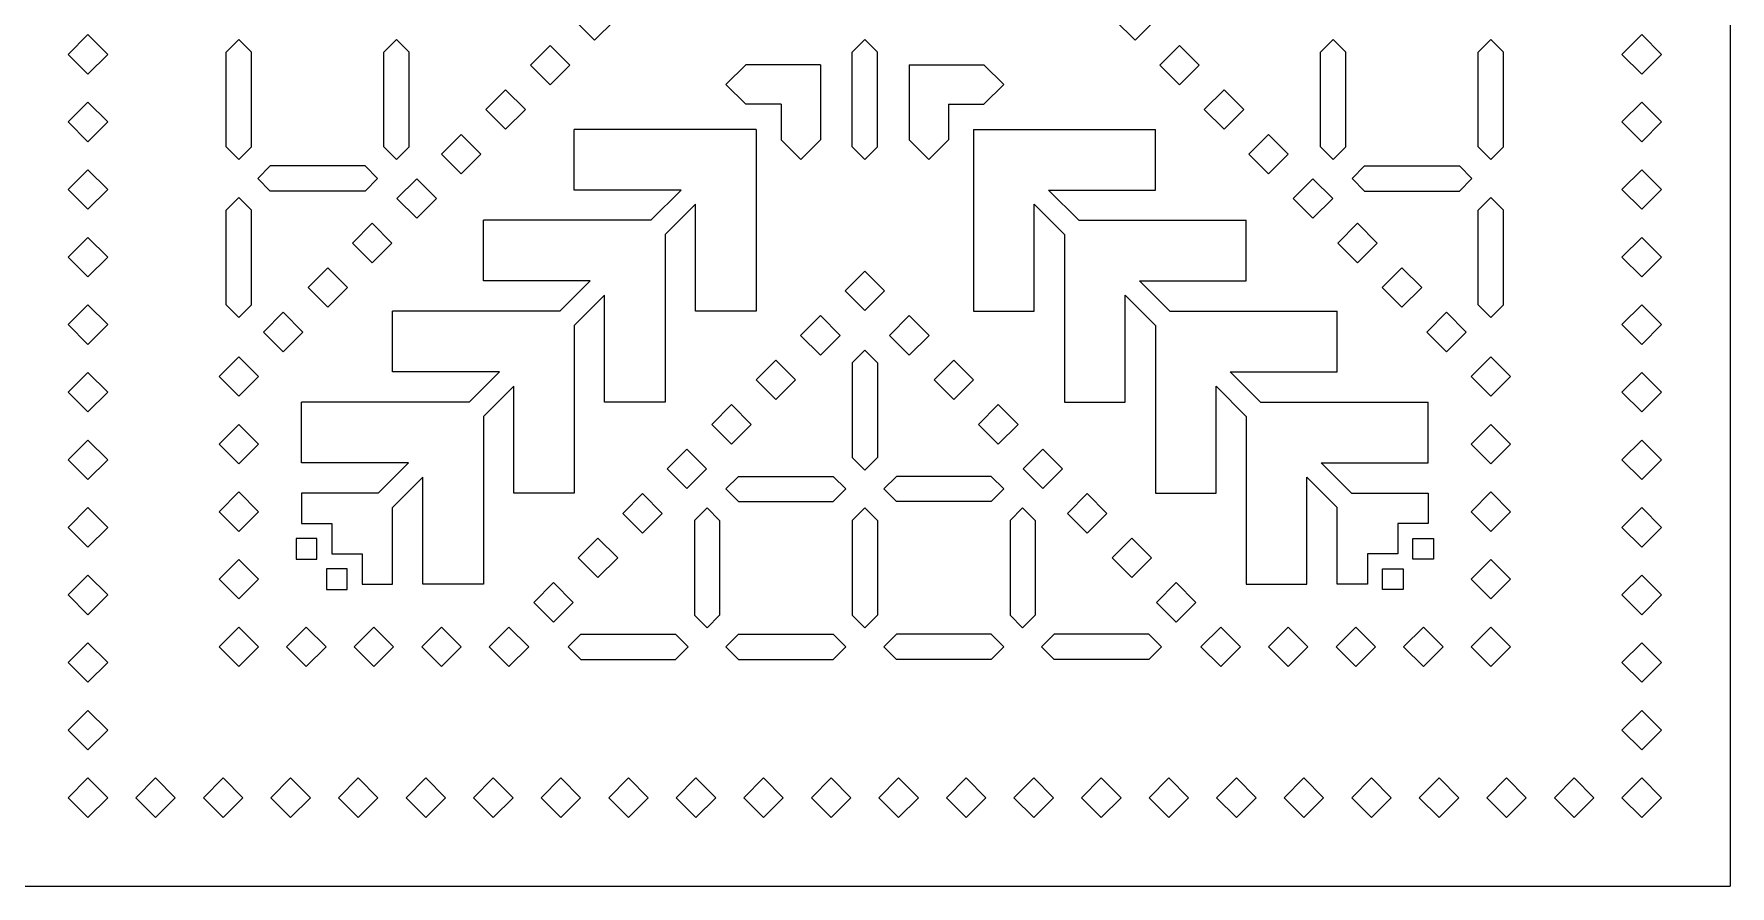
# Model space of a CAD drawing. Extents: x 48 to 477, y 349 to 486.
# Drawn here: x 188.2 to 322.5, y 349.1 to 416.6 of the extents above; entities that cross this region are included whole.
import ezdxf

# ---------------------------------------------------------------- set-up
doc = ezdxf.new("R2010")
doc.units = 0
doc.layers.get('0').update_dxf_attribs({"linetype": 'CONTINUOUS'})

msp = doc.modelspace()

# ---------------------------------------------------------------- linework, layer by layer
for p, q in [((322.516375, 486.161898), (322.516375, 349.088898)), ((192.443375, 416.512398), (190.880875, 414.949898)), ((194.005875, 414.949898), (192.443375, 416.512398)), ((232.575832, 416.062898), (231.013332, 417.625398)), ((234.138332, 417.625398), (232.575832, 416.062898)), ((273.821417, 417.625398), (275.383917, 416.062898)), ((275.383917, 416.062898), (276.946417, 417.625398)), ((315.516375, 416.512398), (313.953875, 414.949898)), ((317.078875, 414.949898), (315.516375, 416.512398)), ((203.388332, 415.125398), (204.388332, 416.125398)), ((204.388332, 416.125398), (205.388332, 415.125398)), ((215.888332, 415.125398), (216.888332, 416.125398)), ((216.888332, 416.125398), (217.888332, 415.125398)), ((229.052395, 415.66446), (227.489895, 414.10196)), ((230.614895, 414.10196), (229.052395, 415.66446)), ((252.979875, 415.125398), (253.979875, 416.125398)), ((253.979875, 416.125398), (254.979875, 415.125398)), ((277.344854, 414.10196), (278.907354, 415.66446)), ((278.907354, 415.66446), (280.469854, 414.10196)), ((291.071417, 416.125398), (290.071417, 415.125398)), ((292.071417, 415.125398), (291.071417, 416.125398)), ((303.571417, 416.125398), (302.571417, 415.125398)), ((304.571417, 415.125398), (303.571417, 416.125398)), ((190.880875, 414.949898), (192.443375, 413.387398)), ((192.443375, 413.387398), (194.005875, 414.949898)), ((203.388332, 407.625398), (203.388332, 415.125398)), ((205.388332, 407.625398), (205.388332, 415.125398)), ((215.888332, 407.625398), (215.888332, 415.125398)), ((217.888332, 407.625398), (217.888332, 415.125398)), ((227.489895, 414.10196), (229.052395, 412.53946)), ((229.052395, 412.53946), (230.614895, 414.10196)), ((244.542375, 414.125398), (242.979875, 412.562898)), ((250.479875, 414.125398), (244.542375, 414.125398)), ((250.479875, 414.125398), (250.479875, 408.187898)), ((252.979875, 407.625398), (252.979875, 415.125398)), ((254.979875, 407.625398), (254.979875, 415.125398)), ((257.479875, 414.125398), (263.417375, 414.125398)), ((257.479875, 414.125398), (257.479875, 408.187898)), ((263.417375, 414.125398), (264.979875, 412.562898)), ((278.907354, 412.53946), (277.344854, 414.10196)), ((280.469854, 414.10196), (278.907354, 412.53946)), ((290.071417, 407.625398), (290.071417, 415.125398)), ((292.071417, 407.625398), (292.071417, 415.125398)), ((302.571417, 407.625398), (302.571417, 415.125398)), ((304.571417, 407.625398), (304.571417, 415.125398)), ((313.953875, 414.949898), (315.516375, 413.387398)), ((315.516375, 413.387398), (317.078875, 414.949898)), ((242.979875, 412.562898), (244.542375, 411.000398)), ((264.979875, 412.562898), (263.417375, 411.000398)), ((192.443375, 411.161398), (190.880875, 409.598898)), ((194.005875, 409.598898), (192.443375, 411.161398)), ((225.528957, 412.141023), (223.966457, 410.578523)), ((227.091457, 410.578523), (225.528957, 412.141023)), ((280.868292, 410.578523), (282.430792, 412.141023)), ((282.430792, 412.141023), (283.993292, 410.578523)), ((315.516375, 411.161398), (313.953875, 409.598898)), ((317.078875, 409.598898), (315.516375, 411.161398)), ((223.966457, 410.578523), (225.528957, 409.016023)), ((225.528957, 409.016023), (227.091457, 410.578523)), ((247.354875, 411.000398), (244.542375, 411.000398)), ((247.354875, 411.000398), (247.354875, 408.187898)), ((260.604875, 411.000398), (260.604875, 408.187898)), ((260.604875, 411.000398), (263.417375, 411.000398)), ((282.430792, 409.016023), (280.868292, 410.578523)), ((283.993292, 410.578523), (282.430792, 409.016023)), ((190.880875, 409.598898), (192.443375, 408.036398)), ((192.443375, 408.036398), (194.005875, 409.598898)), ((222.00552, 408.617585), (220.44302, 407.055085)), ((223.56802, 407.055085), (222.00552, 408.617585)), ((230.963681, 404.209204), (230.963681, 409.009204)), ((245.363681, 409.009204), (230.963681, 409.009204)), ((245.363681, 409.009204), (245.363681, 394.609204)), ((262.596068, 409.009204), (262.596068, 394.609204)), ((262.596068, 409.009204), (276.996068, 409.009204)), ((276.996068, 404.209204), (276.996068, 409.009204)), ((284.391729, 407.055085), (285.954229, 408.617585)), ((285.954229, 408.617585), (287.516729, 407.055085)), ((313.953875, 409.598898), (315.516375, 408.036398)), ((315.516375, 408.036398), (317.078875, 409.598898)), ((204.388332, 406.625398), (203.388332, 407.625398)), ((205.388332, 407.625398), (204.388332, 406.625398)), ((216.888332, 406.625398), (215.888332, 407.625398)), ((217.888332, 407.625398), (216.888332, 406.625398)), ((248.917375, 406.625398), (247.354875, 408.187898)), ((250.479875, 408.187898), (248.917375, 406.625398)), ((252.979875, 407.625398), (253.979875, 406.625398)), ((253.979875, 406.625398), (254.979875, 407.625398)), ((257.479875, 408.187898), (259.042375, 406.625398)), ((259.042375, 406.625398), (260.604875, 408.187898)), ((290.071417, 407.625398), (291.071417, 406.625398)), ((291.071417, 406.625398), (292.071417, 407.625398)), ((302.571417, 407.625398), (303.571417, 406.625398)), ((303.571417, 406.625398), (304.571417, 407.625398)), ((192.443375, 405.810398), (190.880875, 404.247898)), ((194.005875, 404.247898), (192.443375, 405.810398)), ((205.888332, 405.125398), (206.888332, 406.125398)), ((214.388332, 406.125398), (206.888332, 406.125398)), ((215.388332, 405.125398), (214.388332, 406.125398)), ((220.44302, 407.055085), (222.00552, 405.492585)), ((222.00552, 405.492585), (223.56802, 407.055085)), ((285.954229, 405.492585), (284.391729, 407.055085)), ((287.516729, 407.055085), (285.954229, 405.492585)), ((292.571417, 405.125398), (293.571417, 406.125398)), ((293.571417, 406.125398), (301.071417, 406.125398)), ((302.071417, 405.125398), (301.071417, 406.125398)), ((315.516375, 405.810398), (313.953875, 404.247898)), ((317.078875, 404.247898), (315.516375, 405.810398)), ((206.888332, 404.125398), (205.888332, 405.125398)), ((214.388332, 404.125398), (215.388332, 405.125398)), ((218.482082, 405.094148), (216.919582, 403.531648)), ((220.044582, 403.531648), (218.482082, 405.094148)), ((287.915167, 403.531648), (289.477667, 405.094148)), ((289.477667, 405.094148), (291.040167, 403.531648)), ((293.571417, 404.125398), (292.571417, 405.125398)), ((301.071417, 404.125398), (302.071417, 405.125398)), ((190.880875, 404.247898), (192.443375, 402.685398)), ((192.443375, 402.685398), (194.005875, 404.247898)), ((203.388332, 402.625398), (204.388332, 403.625398)), ((204.388332, 403.625398), (205.388332, 402.625398)), ((214.388332, 404.125398), (206.888332, 404.125398)), ((216.919582, 403.531648), (218.482082, 401.969148)), ((218.482082, 401.969148), (220.044582, 403.531648)), ((239.43231, 404.209204), (230.963681, 404.209204)), ((237.03231, 401.809204), (239.43231, 404.209204)), ((238.163681, 400.677833), (240.563681, 403.077833)), ((240.563681, 394.609204), (240.563681, 403.077833)), ((269.796068, 400.677833), (267.396068, 403.077833)), ((267.396068, 394.609204), (267.396068, 403.077833)), ((270.927439, 401.809204), (268.527439, 404.209204)), ((268.527439, 404.209204), (276.996068, 404.209204)), ((289.477667, 401.969148), (287.915167, 403.531648)), ((291.040167, 403.531648), (289.477667, 401.969148)), ((293.571417, 404.125398), (301.071417, 404.125398)), ((303.571417, 403.625398), (302.571417, 402.625398)), ((304.571417, 402.625398), (303.571417, 403.625398)), ((313.953875, 404.247898), (315.516375, 402.685398)), ((315.516375, 402.685398), (317.078875, 404.247898)), ((203.388332, 395.125398), (203.388332, 402.625398)), ((205.388332, 395.125398), (205.388332, 402.625398)), ((237.03231, 401.809204), (223.763681, 401.809204)), ((223.763681, 397.009204), (223.763681, 401.809204)), ((270.927439, 401.809204), (284.196068, 401.809204)), ((284.196068, 397.009204), (284.196068, 401.809204)), ((302.571417, 395.125398), (302.571417, 402.625398)), ((304.571417, 395.125398), (304.571417, 402.625398)), ((192.443375, 400.459398), (190.880875, 398.896898)), ((194.005875, 398.896898), (192.443375, 400.459398)), ((214.958645, 401.57071), (213.396145, 400.00821)), ((216.521145, 400.00821), (214.958645, 401.57071)), ((238.163681, 400.677833), (238.163681, 387.409204)), ((269.796068, 400.677833), (269.796068, 387.409204)), ((291.438604, 400.00821), (293.001104, 401.57071)), ((293.001104, 401.57071), (294.563604, 400.00821)), ((315.516375, 400.459398), (313.953875, 398.896898)), ((317.078875, 398.896898), (315.516375, 400.459398)), ((213.396145, 400.00821), (214.958645, 398.44571)), ((214.958645, 398.44571), (216.521145, 400.00821)), ((293.001104, 398.44571), (291.438604, 400.00821)), ((294.563604, 400.00821), (293.001104, 398.44571)), ((190.880875, 398.896898), (192.443375, 397.334398)), ((192.443375, 397.334398), (194.005875, 398.896898)), ((211.435207, 398.047273), (209.872707, 396.484773)), ((212.997707, 396.484773), (211.435207, 398.047273)), ((253.979875, 397.783856), (252.417375, 396.221356)), ((255.542375, 396.221356), (253.979875, 397.783856)), ((294.962042, 396.484773), (296.524542, 398.047273)), ((296.524542, 398.047273), (298.087042, 396.484773)), ((313.953875, 398.896898), (315.516375, 397.334398)), ((315.516375, 397.334398), (317.078875, 398.896898)), ((209.872707, 396.484773), (211.435207, 394.922273)), ((211.435207, 394.922273), (212.997707, 396.484773)), ((232.23231, 397.009204), (223.763681, 397.009204)), ((229.83231, 394.609204), (232.23231, 397.009204)), ((275.727439, 397.009204), (284.196068, 397.009204)), ((278.127439, 394.609204), (275.727439, 397.009204)), ((296.524542, 394.922273), (294.962042, 396.484773)), ((298.087042, 396.484773), (296.524542, 394.922273)), ((192.443375, 395.108398), (190.880875, 393.545898)), ((194.005875, 393.545898), (192.443375, 395.108398)), ((204.388332, 394.125398), (203.388332, 395.125398)), ((205.388332, 395.125398), (204.388332, 394.125398)), ((230.963681, 393.477833), (233.363681, 395.877833)), ((233.363681, 387.409204), (233.363681, 395.877833)), ((252.417375, 396.221356), (253.979875, 394.658856)), ((253.979875, 394.658856), (255.542375, 396.221356)), ((274.596068, 387.409204), (274.596068, 395.877833)), ((276.996068, 393.477833), (274.596068, 395.877833)), ((302.571417, 395.125398), (303.571417, 394.125398)), ((303.571417, 394.125398), (304.571417, 395.125398)), ((315.516375, 395.108398), (313.953875, 393.545898)), ((317.078875, 393.545898), (315.516375, 395.108398)), ((207.91177, 394.523835), (206.34927, 392.961335)), ((209.47427, 392.961335), (207.91177, 394.523835)), ((229.83231, 394.609204), (216.563681, 394.609204)), ((216.563681, 389.809204), (216.563681, 394.609204)), ((245.363681, 394.609204), (240.563681, 394.609204)), ((248.893937, 392.697918), (250.456437, 394.260418)), ((250.456437, 394.260418), (252.018937, 392.697918)), ((257.503312, 394.260418), (255.940812, 392.697918)), ((259.065812, 392.697918), (257.503312, 394.260418)), ((262.596068, 394.609204), (267.396068, 394.609204)), ((278.127439, 394.609204), (291.396068, 394.609204)), ((291.396068, 389.809204), (291.396068, 394.609204)), ((298.485479, 392.961335), (300.047979, 394.523835)), ((300.047979, 394.523835), (301.610479, 392.961335)), ((190.880875, 393.545898), (192.443375, 391.983398)), ((192.443375, 391.983398), (194.005875, 393.545898)), ((206.34927, 392.961335), (207.91177, 391.398835)), ((207.91177, 391.398835), (209.47427, 392.961335)), ((230.963681, 393.477833), (230.963681, 380.209204)), ((250.456437, 391.135418), (248.893937, 392.697918)), ((252.018937, 392.697918), (250.456437, 391.135418)), ((255.940812, 392.697918), (257.503312, 391.135418)), ((257.503312, 391.135418), (259.065812, 392.697918)), ((276.996068, 393.477833), (276.996068, 380.209204)), ((300.047979, 391.398835), (298.485479, 392.961335)), ((301.610479, 392.961335), (300.047979, 391.398835)), ((313.953875, 393.545898), (315.516375, 391.983398)), ((315.516375, 391.983398), (317.078875, 393.545898)), ((204.388332, 391.000398), (202.825832, 389.437898)), ((205.950832, 389.437898), (204.388332, 391.000398)), ((253.979875, 391.533856), (252.979875, 390.533856)), ((254.979875, 390.533856), (253.979875, 391.533856)), ((302.008917, 389.437898), (303.571417, 391.000398)), ((303.571417, 391.000398), (305.133917, 389.437898)), ((192.443375, 389.757398), (190.880875, 388.194898)), ((194.005875, 388.194898), (192.443375, 389.757398)), ((225.03231, 389.809204), (216.563681, 389.809204)), ((222.63231, 387.409204), (225.03231, 389.809204)), ((245.3705, 389.174481), (246.933, 390.736981)), ((246.933, 390.736981), (248.4955, 389.174481)), ((252.979875, 390.533856), (252.979875, 383.033856)), ((254.979875, 390.533856), (254.979875, 383.033856)), ((261.02675, 390.736981), (259.46425, 389.174481)), ((262.58925, 389.174481), (261.02675, 390.736981)), ((282.927439, 389.809204), (291.396068, 389.809204)), ((285.327439, 387.409204), (282.927439, 389.809204)), ((315.516375, 389.757398), (313.953875, 388.194898)), ((317.078875, 388.194898), (315.516375, 389.757398)), ((202.825832, 389.437898), (204.388332, 387.875398)), ((204.388332, 387.875398), (205.950832, 389.437898)), ((223.763681, 386.277833), (226.163681, 388.677833)), ((226.163681, 380.209204), (226.163681, 388.677833)), ((246.933, 387.611981), (245.3705, 389.174481)), ((248.4955, 389.174481), (246.933, 387.611981)), ((259.46425, 389.174481), (261.02675, 387.611981)), ((261.02675, 387.611981), (262.58925, 389.174481)), ((281.796068, 380.209204), (281.796068, 388.677833)), ((284.196068, 386.277833), (281.796068, 388.677833)), ((303.571417, 387.875398), (302.008917, 389.437898)), ((305.133917, 389.437898), (303.571417, 387.875398)), ((190.880875, 388.194898), (192.443375, 386.632398)), ((192.443375, 386.632398), (194.005875, 388.194898)), ((222.63231, 387.409204), (209.363681, 387.409204)), ((209.363681, 382.609204), (209.363681, 387.409204)), ((238.163681, 387.409204), (233.363681, 387.409204)), ((241.847062, 385.651043), (243.409562, 387.213543)), ((243.409562, 387.213543), (244.972062, 385.651043)), ((264.550187, 387.213543), (262.987687, 385.651043)), ((266.112687, 385.651043), (264.550187, 387.213543)), ((269.796068, 387.409204), (274.596068, 387.409204)), ((285.327439, 387.409204), (298.596068, 387.409204)), ((298.596068, 382.609204), (298.596068, 387.409204)), ((313.953875, 388.194898), (315.516375, 386.632398)), ((315.516375, 386.632398), (317.078875, 388.194898)), ((204.388332, 385.649387), (202.825832, 384.086887)), ((205.950832, 384.086887), (204.388332, 385.649387)), ((223.763681, 386.277833), (223.763681, 373.009204)), ((243.409562, 384.088543), (241.847062, 385.651043)), ((244.972062, 385.651043), (243.409562, 384.088543)), ((262.987687, 385.651043), (264.550187, 384.088543)), ((264.550187, 384.088543), (266.112687, 385.651043)), ((284.196068, 386.277833), (284.196068, 373.009204)), ((302.008917, 384.086887), (303.571417, 385.649387)), ((303.571417, 385.649387), (305.133917, 384.086887)), ((192.443375, 384.406398), (190.880875, 382.843898)), ((194.005875, 382.843898), (192.443375, 384.406398)), ((315.516375, 384.406398), (313.953875, 382.843898)), ((317.078875, 382.843898), (315.516375, 384.406398)), ((202.825832, 384.086887), (204.388332, 382.524387)), ((204.388332, 382.524387), (205.950832, 384.086887)), ((238.323625, 382.127606), (239.886125, 383.690106)), ((239.886125, 383.690106), (241.448625, 382.127606)), ((252.979875, 383.033856), (253.979875, 382.033856)), ((253.979875, 382.033856), (254.979875, 383.033856)), ((268.073625, 383.690106), (266.511125, 382.127606)), ((269.636125, 382.127606), (268.073625, 383.690106)), ((303.571417, 382.524387), (302.008917, 384.086887)), ((305.133917, 384.086887), (303.571417, 382.524387)), ((190.880875, 382.843898), (192.443375, 381.281398)), ((192.443375, 381.281398), (194.005875, 382.843898)), ((217.83231, 382.609204), (209.363681, 382.609204)), ((215.43231, 380.209204), (217.83231, 382.609204)), ((239.886125, 380.565106), (238.323625, 382.127606)), ((241.448625, 382.127606), (239.886125, 380.565106)), ((266.511125, 382.127606), (268.073625, 380.565106)), ((268.073625, 380.565106), (269.636125, 382.127606)), ((290.127439, 382.609204), (298.596068, 382.609204)), ((292.527439, 380.209204), (290.127439, 382.609204)), ((313.953875, 382.843898), (315.516375, 381.281398)), ((315.516375, 381.281398), (317.078875, 382.843898)), ((204.388332, 380.298377), (202.825832, 378.735877)), ((205.950832, 378.735877), (204.388332, 380.298377)), ((216.563681, 379.077833), (218.963681, 381.477833)), ((218.963681, 373.009204), (218.963681, 381.477833)), ((243.979875, 381.533856), (242.979875, 380.533856)), ((242.979875, 380.533856), (243.979875, 379.533856)), ((243.979875, 381.533856), (251.479875, 381.533856)), ((252.479875, 380.533856), (251.479875, 381.533856)), ((251.479875, 379.533856), (252.479875, 380.533856)), ((256.479875, 381.533856), (255.479875, 380.533856)), ((255.479875, 380.533856), (256.479875, 379.533856)), ((263.979875, 381.533856), (256.479875, 381.533856)), ((263.979875, 381.533856), (264.979875, 380.533856)), ((264.979875, 380.533856), (263.979875, 379.533856)), ((288.996068, 373.009204), (288.996068, 381.477833)), ((291.396068, 379.077833), (288.996068, 381.477833)), ((302.008917, 378.735877), (303.571417, 380.298377)), ((303.571417, 380.298377), (305.133917, 378.735877)), ((192.443375, 379.055398), (190.880875, 377.492898)), ((194.005875, 377.492898), (192.443375, 379.055398)), ((215.43231, 380.209204), (209.363681, 380.209204)), ((209.363681, 380.209204), (209.363681, 377.809204)), ((216.563681, 373.009204), (216.563681, 379.077833)), ((230.963681, 380.209204), (226.163681, 380.209204)), ((234.800187, 378.604168), (236.362687, 380.166668)), ((236.362687, 380.166668), (237.925187, 378.604168)), ((240.479875, 378.033856), (241.479875, 379.033856)), ((241.479875, 379.033856), (242.479875, 378.033856)), ((243.979875, 379.533856), (251.479875, 379.533856)), ((253.979875, 379.033856), (252.979875, 378.033856)), ((254.979875, 378.033856), (253.979875, 379.033856)), ((263.979875, 379.533856), (256.479875, 379.533856)), ((266.479875, 379.033856), (265.479875, 378.033856)), ((267.479875, 378.033856), (266.479875, 379.033856)), ((271.597062, 380.166668), (270.034562, 378.604168)), ((273.159562, 378.604168), (271.597062, 380.166668)), ((276.996068, 380.209204), (281.796068, 380.209204)), ((291.396068, 373.009204), (291.396068, 379.077833)), ((292.527439, 380.209204), (298.596068, 380.209204)), ((298.596068, 380.209204), (298.596068, 377.809204)), ((315.516375, 379.055398), (313.953875, 377.492898)), ((317.078875, 377.492898), (315.516375, 379.055398)), ((202.825832, 378.735877), (204.388332, 377.173377)), ((204.388332, 377.173377), (205.950832, 378.735877)), ((209.363681, 377.809204), (211.763681, 377.809204)), ((211.763681, 377.809204), (211.763681, 375.409204)), ((236.362687, 377.041668), (234.800187, 378.604168)), ((237.925187, 378.604168), (236.362687, 377.041668)), ((240.479875, 378.033856), (240.479875, 370.533856)), ((242.479875, 378.033856), (242.479875, 370.533856)), ((252.979875, 378.033856), (252.979875, 370.533856)), ((254.979875, 378.033856), (254.979875, 370.533856)), ((265.479875, 378.033856), (265.479875, 370.533856)), ((267.479875, 378.033856), (267.479875, 370.533856)), ((270.034562, 378.604168), (271.597062, 377.041668)), ((271.597062, 377.041668), (273.159562, 378.604168)), ((296.196068, 377.809204), (296.196068, 375.409204)), ((298.596068, 377.809204), (296.196068, 377.809204)), ((303.571417, 377.173377), (302.008917, 378.735877)), ((305.133917, 378.735877), (303.571417, 377.173377)), ((190.880875, 377.492898), (192.443375, 375.930398)), ((192.443375, 375.930398), (194.005875, 377.492898)), ((208.938681, 376.609204), (208.938681, 374.984204)), ((210.563681, 376.609204), (208.938681, 376.609204)), ((210.563681, 374.984204), (210.563681, 376.609204)), ((231.27675, 375.080731), (232.83925, 376.643231)), ((232.83925, 376.643231), (234.40175, 375.080731)), ((275.1205, 376.643231), (273.558, 375.080731)), ((276.683, 375.080731), (275.1205, 376.643231)), ((297.396068, 376.609204), (299.021068, 376.609204)), ((297.396068, 374.984204), (297.396068, 376.609204)), ((299.021068, 376.609204), (299.021068, 374.984204)), ((313.953875, 377.492898), (315.516375, 375.930398)), ((315.516375, 375.930398), (317.078875, 377.492898)), ((204.388332, 374.947366), (202.825832, 373.384866)), ((205.950832, 373.384866), (204.388332, 374.947366)), ((208.938681, 374.984204), (210.563681, 374.984204)), ((211.763681, 375.409204), (214.163681, 375.409204)), ((214.163681, 375.409204), (214.163681, 373.009204)), ((232.83925, 373.518231), (231.27675, 375.080731)), ((234.40175, 375.080731), (232.83925, 373.518231)), ((273.558, 375.080731), (275.1205, 373.518231)), ((275.1205, 373.518231), (276.683, 375.080731)), ((296.196068, 375.409204), (293.796068, 375.409204)), ((293.796068, 375.409204), (293.796068, 373.009204)), ((299.021068, 374.984204), (297.396068, 374.984204)), ((302.008917, 373.384866), (303.571417, 374.947366)), ((303.571417, 374.947366), (305.133917, 373.384866)), ((192.443375, 373.704398), (190.880875, 372.141898)), ((194.005875, 372.141898), (192.443375, 373.704398)), ((212.963681, 374.209204), (211.338681, 374.209204)), ((211.338681, 374.209204), (211.338681, 372.584204)), ((212.963681, 372.584204), (212.963681, 374.209204)), ((294.996068, 374.209204), (296.621068, 374.209204)), ((294.996068, 372.584204), (294.996068, 374.209204)), ((296.621068, 374.209204), (296.621068, 372.584204)), ((315.516375, 373.704398), (313.953875, 372.141898)), ((317.078875, 372.141898), (315.516375, 373.704398)), ((202.825832, 373.384866), (204.388332, 371.822366)), ((204.388332, 371.822366), (205.950832, 373.384866)), ((211.338681, 372.584204), (212.963681, 372.584204)), ((214.163681, 373.009204), (216.563681, 373.009204)), ((223.763681, 373.009204), (218.963681, 373.009204)), ((227.753312, 371.557293), (229.315812, 373.119793)), ((229.315812, 373.119793), (230.878312, 371.557293)), ((278.643937, 373.119793), (277.081437, 371.557293)), ((280.206437, 371.557293), (278.643937, 373.119793)), ((284.196068, 373.009204), (288.996068, 373.009204)), ((293.796068, 373.009204), (291.396068, 373.009204)), ((296.621068, 372.584204), (294.996068, 372.584204)), ((303.571417, 371.822366), (302.008917, 373.384866)), ((305.133917, 373.384866), (303.571417, 371.822366)), ((190.880875, 372.141898), (192.443375, 370.579398)), ((192.443375, 370.579398), (194.005875, 372.141898)), ((229.315812, 369.994793), (227.753312, 371.557293)), ((230.878312, 371.557293), (229.315812, 369.994793)), ((277.081437, 371.557293), (278.643937, 369.994793)), ((278.643937, 369.994793), (280.206437, 371.557293)), ((313.953875, 372.141898), (315.516375, 370.579398)), ((315.516375, 370.579398), (317.078875, 372.141898)), ((204.388332, 369.596356), (202.825832, 368.033856)), ((205.950832, 368.033856), (204.388332, 369.596356)), ((208.176843, 368.033856), (209.739343, 369.596356)), ((209.739343, 369.596356), (211.301843, 368.033856)), ((213.527854, 368.033856), (215.090354, 369.596356)), ((215.090354, 369.596356), (216.652854, 368.033856)), ((218.878864, 368.033856), (220.441364, 369.596356)), ((220.441364, 369.596356), (222.003864, 368.033856)), ((224.229875, 368.033856), (225.792375, 369.596356)), ((225.792375, 369.596356), (227.354875, 368.033856)), ((240.479875, 370.533856), (241.479875, 369.533856)), ((241.479875, 369.533856), (242.479875, 370.533856)), ((252.979875, 370.533856), (253.979875, 369.533856)), ((253.979875, 369.533856), (254.979875, 370.533856)), ((266.479875, 369.533856), (265.479875, 370.533856)), ((267.479875, 370.533856), (266.479875, 369.533856)), ((282.167375, 369.596356), (280.604875, 368.033856)), ((283.729875, 368.033856), (282.167375, 369.596356)), ((287.518385, 369.596356), (285.955885, 368.033856)), ((289.080885, 368.033856), (287.518385, 369.596356)), ((292.869396, 369.596356), (291.306896, 368.033856)), ((294.431896, 368.033856), (292.869396, 369.596356)), ((298.220406, 369.596356), (296.657906, 368.033856)), ((299.782906, 368.033856), (298.220406, 369.596356)), ((302.008917, 368.033856), (303.571417, 369.596356)), ((303.571417, 369.596356), (305.133917, 368.033856)), ((192.443375, 368.353398), (190.880875, 366.790898)), ((194.005875, 366.790898), (192.443375, 368.353398)), ((231.479875, 369.033856), (230.479875, 368.033856)), ((231.479875, 369.033856), (238.979875, 369.033856)), ((239.979875, 368.033856), (238.979875, 369.033856)), ((243.979875, 369.033856), (242.979875, 368.033856)), ((243.979875, 369.033856), (251.479875, 369.033856)), ((252.479875, 368.033856), (251.479875, 369.033856)), ((256.479875, 369.033856), (255.479875, 368.033856)), ((263.979875, 369.033856), (256.479875, 369.033856)), ((263.979875, 369.033856), (264.979875, 368.033856)), ((267.979875, 368.033856), (268.979875, 369.033856)), ((276.479875, 369.033856), (268.979875, 369.033856)), ((276.479875, 369.033856), (277.479875, 368.033856)), ((315.516375, 368.353398), (313.953875, 366.790898)), ((317.078875, 366.790898), (315.516375, 368.353398)), ((190.880875, 366.790898), (192.443375, 365.228398)), ((192.443375, 365.228398), (194.005875, 366.790898)), ((202.825832, 368.033856), (204.388332, 366.471356)), ((204.388332, 366.471356), (205.950832, 368.033856)), ((209.739343, 366.471356), (208.176843, 368.033856)), ((211.301843, 368.033856), (209.739343, 366.471356)), ((215.090354, 366.471356), (213.527854, 368.033856)), ((216.652854, 368.033856), (215.090354, 366.471356)), ((220.441364, 366.471356), (218.878864, 368.033856)), ((222.003864, 368.033856), (220.441364, 366.471356)), ((225.792375, 366.471356), (224.229875, 368.033856)), ((227.354875, 368.033856), (225.792375, 366.471356)), ((230.479875, 368.033856), (231.479875, 367.033856)), ((231.479875, 367.033856), (238.979875, 367.033856)), ((238.979875, 367.033856), (239.979875, 368.033856)), ((242.979875, 368.033856), (243.979875, 367.033856)), ((243.979875, 367.033856), (251.479875, 367.033856)), ((251.479875, 367.033856), (252.479875, 368.033856)), ((255.479875, 368.033856), (256.479875, 367.033856)), ((263.979875, 367.033856), (256.479875, 367.033856)), ((264.979875, 368.033856), (263.979875, 367.033856)), ((268.979875, 367.033856), (267.979875, 368.033856)), ((276.479875, 367.033856), (268.979875, 367.033856)), ((277.479875, 368.033856), (276.479875, 367.033856)), ((280.604875, 368.033856), (282.167375, 366.471356)), ((282.167375, 366.471356), (283.729875, 368.033856)), ((285.955885, 368.033856), (287.518385, 366.471356)), ((287.518385, 366.471356), (289.080885, 368.033856)), ((291.306896, 368.033856), (292.869396, 366.471356)), ((292.869396, 366.471356), (294.431896, 368.033856)), ((296.657906, 368.033856), (298.220406, 366.471356)), ((298.220406, 366.471356), (299.782906, 368.033856)), ((303.571417, 366.471356), (302.008917, 368.033856)), ((305.133917, 368.033856), (303.571417, 366.471356)), ((313.953875, 366.790898), (315.516375, 365.228398)), ((315.516375, 365.228398), (317.078875, 366.790898)), ((192.443375, 363.002398), (190.880875, 361.439898)), ((194.005875, 361.439898), (192.443375, 363.002398)), ((315.516375, 363.002398), (313.953875, 361.439898)), ((317.078875, 361.439898), (315.516375, 363.002398)), ((190.880875, 361.439898), (192.443375, 359.877398)), ((192.443375, 359.877398), (194.005875, 361.439898)), ((313.953875, 361.439898), (315.516375, 359.877398)), ((315.516375, 359.877398), (317.078875, 361.439898)), ((192.443375, 357.651398), (190.880875, 356.088898)), ((194.005875, 356.088898), (192.443375, 357.651398)), ((196.231875, 356.088898), (197.794375, 357.651398)), ((197.794375, 357.651398), (199.356875, 356.088898)), ((201.582875, 356.088898), (203.145375, 357.651398)), ((203.145375, 357.651398), (204.707875, 356.088898)), ((206.933875, 356.088898), (208.496375, 357.651398)), ((208.496375, 357.651398), (210.058875, 356.088898)), ((212.284875, 356.088898), (213.847375, 357.651398)), ((213.847375, 357.651398), (215.409875, 356.088898)), ((217.635875, 356.088898), (219.198375, 357.651398)), ((219.198375, 357.651398), (220.760875, 356.088898)), ((222.986875, 356.088898), (224.549375, 357.651398)), ((224.549375, 357.651398), (226.111875, 356.088898)), ((228.337875, 356.088898), (229.900375, 357.651398)), ((229.900375, 357.651398), (231.462875, 356.088898)), ((233.688875, 356.088898), (235.251375, 357.651398)), ((235.251375, 357.651398), (236.813875, 356.088898)), ((239.039875, 356.088898), (240.602375, 357.651398)), ((240.602375, 357.651398), (242.164875, 356.088898)), ((244.390875, 356.088898), (245.953375, 357.651398)), ((245.953375, 357.651398), (247.515875, 356.088898)), ((249.741875, 356.088898), (251.304375, 357.651398)), ((251.304375, 357.651398), (252.866875, 356.088898)), ((255.092875, 356.088898), (256.655375, 357.651398)), ((256.655375, 357.651398), (258.217875, 356.088898)), ((260.443875, 356.088898), (262.006375, 357.651398)), ((262.006375, 357.651398), (263.568875, 356.088898)), ((265.794875, 356.088898), (267.357375, 357.651398)), ((267.357375, 357.651398), (268.919875, 356.088898)), ((271.145875, 356.088898), (272.708375, 357.651398)), ((272.708375, 357.651398), (274.270875, 356.088898)), ((276.496875, 356.088898), (278.059375, 357.651398)), ((278.059375, 357.651398), (279.621875, 356.088898)), ((281.847875, 356.088898), (283.410375, 357.651398)), ((283.410375, 357.651398), (284.972875, 356.088898)), ((287.198875, 356.088898), (288.761375, 357.651398)), ((288.761375, 357.651398), (290.323875, 356.088898)), ((292.549875, 356.088898), (294.112375, 357.651398)), ((294.112375, 357.651398), (295.674875, 356.088898)), ((297.900875, 356.088898), (299.463375, 357.651398)), ((299.463375, 357.651398), (301.025875, 356.088898)), ((303.251875, 356.088898), (304.814375, 357.651398)), ((304.814375, 357.651398), (306.376875, 356.088898)), ((308.602875, 356.088898), (310.165375, 357.651398)), ((310.165375, 357.651398), (311.727875, 356.088898)), ((315.516375, 357.651398), (313.953875, 356.088898)), ((317.078875, 356.088898), (315.516375, 357.651398)), ((190.880875, 356.088898), (192.443375, 354.526398)), ((192.443375, 354.526398), (194.005875, 356.088898)), ((197.794375, 354.526398), (196.231875, 356.088898)), ((199.356875, 356.088898), (197.794375, 354.526398)), ((203.145375, 354.526398), (201.582875, 356.088898)), ((204.707875, 356.088898), (203.145375, 354.526398)), ((208.496375, 354.526398), (206.933875, 356.088898)), ((210.058875, 356.088898), (208.496375, 354.526398)), ((213.847375, 354.526398), (212.284875, 356.088898)), ((215.409875, 356.088898), (213.847375, 354.526398)), ((219.198375, 354.526398), (217.635875, 356.088898)), ((220.760875, 356.088898), (219.198375, 354.526398)), ((224.549375, 354.526398), (222.986875, 356.088898)), ((226.111875, 356.088898), (224.549375, 354.526398)), ((229.900375, 354.526398), (228.337875, 356.088898)), ((231.462875, 356.088898), (229.900375, 354.526398)), ((235.251375, 354.526398), (233.688875, 356.088898)), ((236.813875, 356.088898), (235.251375, 354.526398)), ((240.602375, 354.526398), (239.039875, 356.088898)), ((242.164875, 356.088898), (240.602375, 354.526398)), ((245.953375, 354.526398), (244.390875, 356.088898)), ((247.515875, 356.088898), (245.953375, 354.526398)), ((251.304375, 354.526398), (249.741875, 356.088898)), ((252.866875, 356.088898), (251.304375, 354.526398)), ((256.655375, 354.526398), (255.092875, 356.088898)), ((258.217875, 356.088898), (256.655375, 354.526398)), ((262.006375, 354.526398), (260.443875, 356.088898)), ((263.568875, 356.088898), (262.006375, 354.526398)), ((267.357375, 354.526398), (265.794875, 356.088898)), ((268.919875, 356.088898), (267.357375, 354.526398)), ((272.708375, 354.526398), (271.145875, 356.088898)), ((274.270875, 356.088898), (272.708375, 354.526398)), ((278.059375, 354.526398), (276.496875, 356.088898)), ((279.621875, 356.088898), (278.059375, 354.526398)), ((283.410375, 354.526398), (281.847875, 356.088898)), ((284.972875, 356.088898), (283.410375, 354.526398)), ((288.761375, 354.526398), (287.198875, 356.088898)), ((290.323875, 356.088898), (288.761375, 354.526398)), ((294.112375, 354.526398), (292.549875, 356.088898)), ((295.674875, 356.088898), (294.112375, 354.526398)), ((299.463375, 354.526398), (297.900875, 356.088898)), ((301.025875, 356.088898), (299.463375, 354.526398)), ((304.814375, 354.526398), (303.251875, 356.088898)), ((306.376875, 356.088898), (304.814375, 354.526398)), ((310.165375, 354.526398), (308.602875, 356.088898)), ((311.727875, 356.088898), (310.165375, 354.526398)), ((313.953875, 356.088898), (315.516375, 354.526398)), ((315.516375, 354.526398), (317.078875, 356.088898)), ((185.443375, 349.088898), (322.516375, 349.088898))]:
    msp.add_line(p, q)

doc.saveas('drawing.dxf')
